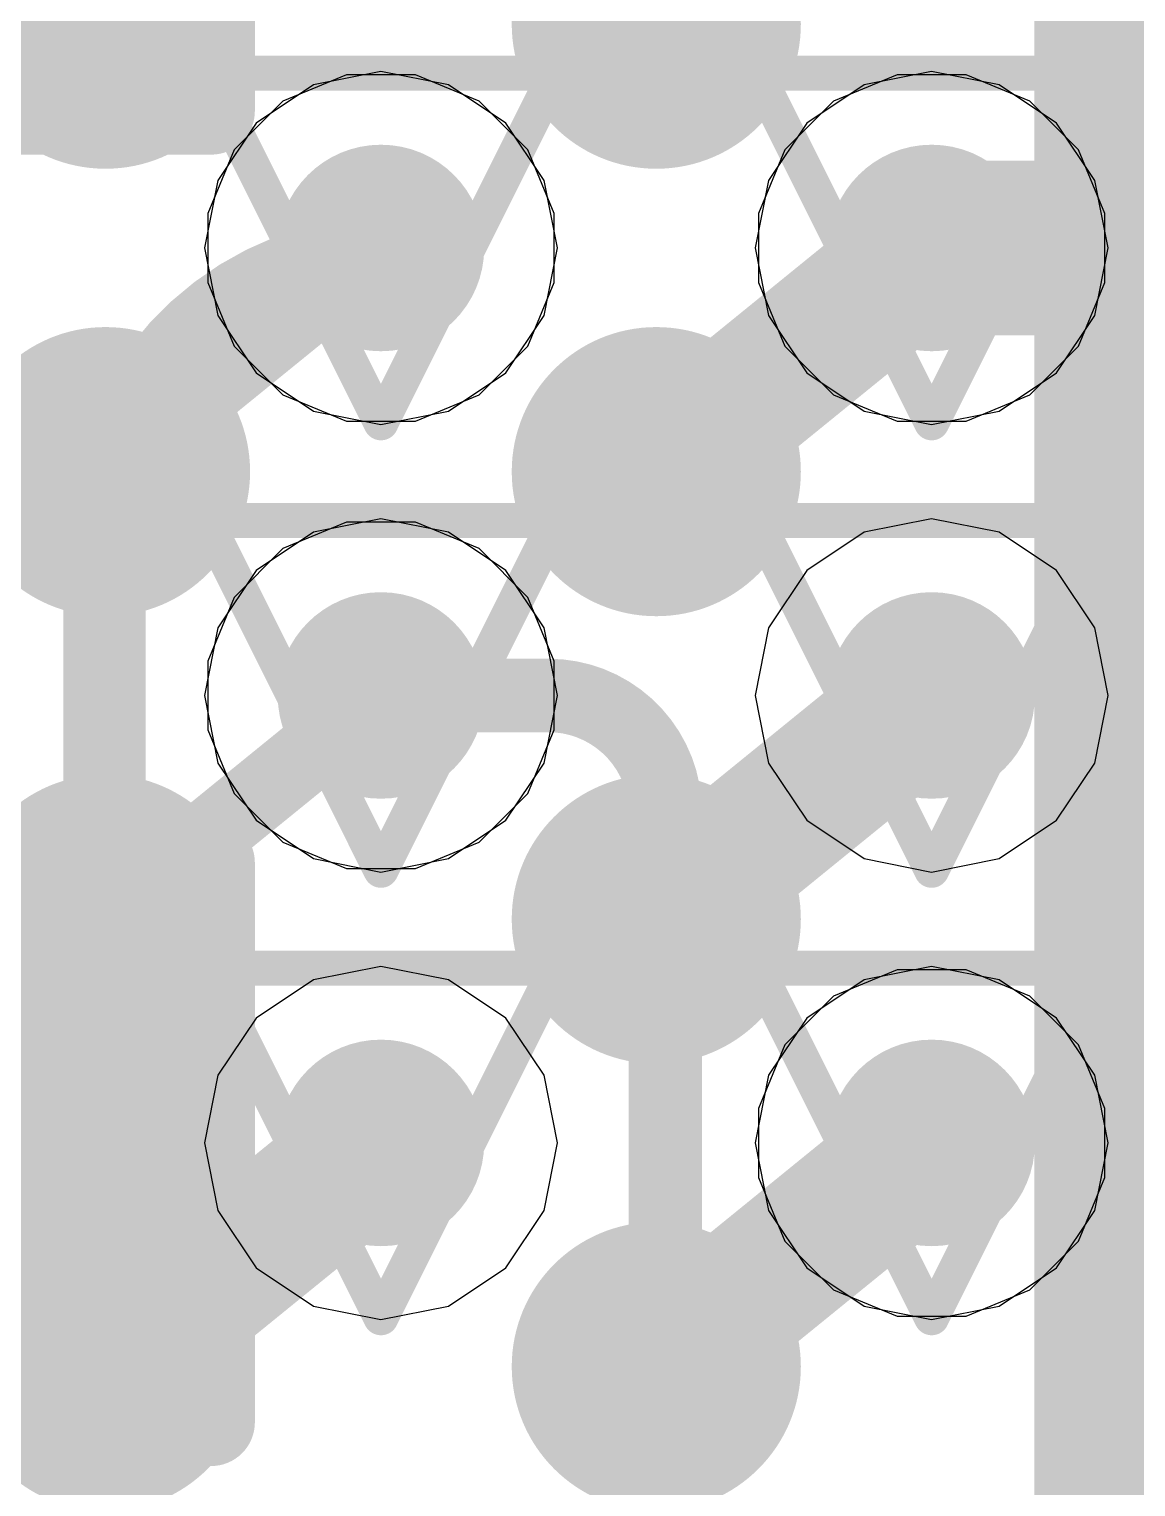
# Model space of a CAD drawing. Header units: inches. Extents: x -6 to 283, y -12 to 154.
# Drawn here: x 77.291 to 78.898, y 9.534 to 11.651 of the extents above; entities that cross this region are included whole.
import ezdxf

# ---------------------------------------------------------------- set-up
doc = ezdxf.new("R2010")
doc.units = ezdxf.units.IN
for name, color, linetype in [('Bottom Layer', 5, 'Continuous'), ('Bottom Overlay', 54, 'Continuous'), ('Bottom Paste', 16, 'Continuous'), ('Bottom Solder', 6, 'Continuous'), ('Drill Drawing', 1, 'Continuous'), ('GND-1', 16, 'Continuous'), ('GND-2', 90, 'Continuous'), ('GND-3', 216, 'Continuous'), ('GND-4', 54, 'Continuous'), ('PWR-1', 156, 'Continuous'), ('PWR-2', 130, 'Continuous'), ('Signal L1', 76, 'Continuous'), ('Signal L2', 6, 'Continuous'), ('Top Layer', 1, 'Continuous'), ('Top Overlay', 2, 'Continuous'), ('Top Paste', 8, 'Continuous'), ('Top Solder', 216, 'Continuous'), ('Via Holes', 16, 'Continuous')]:
    doc.layers.add(name, color=color, linetype=linetype)

# ---------------------------------------------------------------- blocks, each defined once
blk = doc.blocks.new('200_WFBGA__10_15__51')
at = {"layer": 'Top Layer'}
h = blk.add_hatch(color=1, dxfattribs=at)
edge = h.paths.add_edge_path()
edge.add_arc((3.5999, 2.9251), 0.16, 0, 360)
h = blk.add_hatch(color=1, dxfattribs=at)
edge = h.paths.add_edge_path()
edge.add_arc((4.4, 2.9251), 0.16, 0, 360)
h = blk.add_hatch(color=1, dxfattribs=at)
edge = h.paths.add_edge_path()
edge.add_arc((3.5999, 2.2751), 0.16, 0, 360)
h = blk.add_hatch(color=1, dxfattribs=at)
edge = h.paths.add_edge_path()
edge.add_arc((4.4, 2.2751), 0.16, 0, 360)
h = blk.add_hatch(color=1, dxfattribs=at)
edge = h.paths.add_edge_path()
edge.add_arc((3.5999, 1.6251), 0.16, 0, 360)
h = blk.add_hatch(color=1, dxfattribs=at)
edge = h.paths.add_edge_path()
edge.add_arc((4.4, 1.6251), 0.16, 0, 360)
h = blk.add_hatch(color=1, dxfattribs=at)
edge = h.paths.add_edge_path()
edge.add_arc((3.5999, 0.9751), 0.16, 0, 360)
h = blk.add_hatch(color=1, dxfattribs=at)
edge = h.paths.add_edge_path()
edge.add_arc((4.4, 0.9751), 0.16, 0, 360)
at = {"layer": 'Top Paste'}
h = blk.add_hatch(color=8, dxfattribs=at)
edge = h.paths.add_edge_path()
edge.add_arc((3.5999, 2.9251), 0.16, 0, 360)
h = blk.add_hatch(color=8, dxfattribs=at)
edge = h.paths.add_edge_path()
edge.add_arc((4.4, 2.9251), 0.16, 0, 360)
h = blk.add_hatch(color=8, dxfattribs=at)
edge = h.paths.add_edge_path()
edge.add_arc((3.5999, 2.2751), 0.16, 0, 360)
h = blk.add_hatch(color=8, dxfattribs=at)
edge = h.paths.add_edge_path()
edge.add_arc((4.4, 2.2751), 0.16, 0, 360)
h = blk.add_hatch(color=8, dxfattribs=at)
edge = h.paths.add_edge_path()
edge.add_arc((3.5999, 1.6251), 0.16, 0, 360)
h = blk.add_hatch(color=8, dxfattribs=at)
edge = h.paths.add_edge_path()
edge.add_arc((4.4, 1.6251), 0.16, 0, 360)
h = blk.add_hatch(color=8, dxfattribs=at)
edge = h.paths.add_edge_path()
edge.add_arc((3.5999, 0.9751), 0.16, 0, 360)
h = blk.add_hatch(color=8, dxfattribs=at)
edge = h.paths.add_edge_path()
edge.add_arc((4.4, 0.9751), 0.16, 0, 360)
at = {"layer": 'Top Solder'}
h = blk.add_hatch(color=216, dxfattribs=at)
edge = h.paths.add_edge_path()
edge.add_arc((3.5999, 2.9251), 0.21, 0, 360)
h = blk.add_hatch(color=216, dxfattribs=at)
edge = h.paths.add_edge_path()
edge.add_arc((4.4, 2.9251), 0.21, 0, 360)
h = blk.add_hatch(color=216, dxfattribs=at)
edge = h.paths.add_edge_path()
edge.add_arc((3.5999, 2.2751), 0.21, 0, 360)
h = blk.add_hatch(color=216, dxfattribs=at)
edge = h.paths.add_edge_path()
edge.add_arc((4.4, 2.2751), 0.21, 0, 360)
h = blk.add_hatch(color=216, dxfattribs=at)
edge = h.paths.add_edge_path()
edge.add_arc((3.5999, 1.6251), 0.21, 0, 360)
h = blk.add_hatch(color=216, dxfattribs=at)
edge = h.paths.add_edge_path()
edge.add_arc((4.4, 1.6251), 0.21, 0, 360)
h = blk.add_hatch(color=216, dxfattribs=at)
edge = h.paths.add_edge_path()
edge.add_arc((3.5999, 0.9751), 0.21, 0, 360)
h = blk.add_hatch(color=216, dxfattribs=at)
edge = h.paths.add_edge_path()
edge.add_arc((4.4, 0.9751), 0.21, 0, 360)
at = {"layer": 'Top Overlay'}
blk.add_lwpolyline([(5.0762, -7.5762, 0.254, 0.254, 0), (5.0762, 7.5762, 0.254, 0.254, 0)], format="xyseb", dxfattribs=at)
blk = doc.blocks.new('C___0402_B_260')
at = {"layer": 'Bottom Layer'}
for points in [[(-0.2413, 0.3175), (-0.2413, -0.3175), (-0.6985, -0.3175), (-0.6985, 0.3175)], [(0.6985, 0.3175), (0.6985, -0.3175), (0.2413, -0.3175), (0.2413, 0.3175)]]:
    blk.add_hatch(color=5, dxfattribs=at).paths.add_polyline_path(points)
at = {"layer": 'Bottom Paste'}
for points in [[(-0.2413, 0.3175), (-0.2413, -0.3175), (-0.6985, -0.3175), (-0.6985, 0.3175)], [(0.6985, 0.3175), (0.6985, -0.3175), (0.2413, -0.3175), (0.2413, 0.3175)]]:
    blk.add_hatch(color=16, dxfattribs=at).paths.add_polyline_path(points)
at = {"layer": 'Bottom Solder'}
for points in [[(-0.1813, 0.3775), (-0.1813, -0.3775), (-0.7585, -0.3775), (-0.7585, 0.3775)], [(0.7585, 0.3775), (0.7585, -0.3775), (0.1813, -0.3775), (0.1813, 0.3775)]]:
    blk.add_hatch(color=6, dxfattribs=at).paths.add_polyline_path(points)
at = {"layer": 'Bottom Overlay'}
for points in [[(-0.7874, -0.4064, 0.127, 0.127, 0), (-0.7874, 0.4064, 0.127, 0.127, 0)], [(-0.7874, 0.4064, 0.127, 0.127, 0), (-0.2794, 0.4064, 0.127, 0.127, 0)], [(0.2794, 0.4064, 0.127, 0.127, 0), (0.7874, 0.4064, 0.127, 0.127, 0)], [(0.7874, -0.4064, 0.127, 0.127, 0), (0.7874, 0.4064, 0.127, 0.127, 0)], [(-0.7874, -0.4064, 0.127, 0.127, 0), (-0.2794, -0.4064, 0.127, 0.127, 0)], [(0.2794, -0.4064, 0.127, 0.127, 0), (0.7874, -0.4064, 0.127, 0.127, 0)]]:
    blk.add_lwpolyline(points, format="xyseb", dxfattribs=at)
for points in [[(-0.8191, 0.4064, 0.0635, 0.0635, 1), (-0.7556, 0.4064, 0.0635, 0.0635, 1)], [(-0.8191, 0.4064, 0.0635, 0.0635, 1), (-0.7556, 0.4064, 0.0635, 0.0635, 1)], [(-0.3111, 0.4064, 0.0635, 0.0635, 1), (-0.2477, 0.4064, 0.0635, 0.0635, 1)], [(0.2477, 0.4064, 0.0635, 0.0635, 1), (0.3111, 0.4064, 0.0635, 0.0635, 1)], [(0.7556, 0.4064, 0.0635, 0.0635, 1), (0.8191, 0.4064, 0.0635, 0.0635, 1)], [(0.7556, 0.4064, 0.0635, 0.0635, 1), (0.8191, 0.4064, 0.0635, 0.0635, 1)], [(-0.8191, -0.4064, 0.0635, 0.0635, 1), (-0.7556, -0.4064, 0.0635, 0.0635, 1)], [(-0.8191, -0.4064, 0.0635, 0.0635, 1), (-0.7556, -0.4064, 0.0635, 0.0635, 1)], [(-0.3111, -0.4064, 0.0635, 0.0635, 1), (-0.2477, -0.4064, 0.0635, 0.0635, 1)], [(0.2477, -0.4064, 0.0635, 0.0635, 1), (0.3111, -0.4064, 0.0635, 0.0635, 1)], [(0.7556, -0.4064, 0.0635, 0.0635, 1), (0.8191, -0.4064, 0.0635, 0.0635, 1)], [(0.7556, -0.4064, 0.0635, 0.0635, 1), (0.8191, -0.4064, 0.0635, 0.0635, 1)]]:
    blk.add_lwpolyline(points, format="xyseb", close=True, dxfattribs=at)
blk = doc.blocks.new('C___0402_B_267')
at = {"layer": 'Bottom Layer'}
for points in [[(-0.2413, 0.3175), (-0.2413, -0.3175), (-0.6985, -0.3175), (-0.6985, 0.3175)], [(0.6985, 0.3175), (0.6985, -0.3175), (0.2413, -0.3175), (0.2413, 0.3175)]]:
    blk.add_hatch(color=5, dxfattribs=at).paths.add_polyline_path(points)
at = {"layer": 'Bottom Paste'}
for points in [[(-0.2413, 0.3175), (-0.2413, -0.3175), (-0.6985, -0.3175), (-0.6985, 0.3175)], [(0.6985, 0.3175), (0.6985, -0.3175), (0.2413, -0.3175), (0.2413, 0.3175)]]:
    blk.add_hatch(color=16, dxfattribs=at).paths.add_polyline_path(points)
at = {"layer": 'Bottom Solder'}
for points in [[(-0.1813, 0.3775), (-0.1813, -0.3775), (-0.7585, -0.3775), (-0.7585, 0.3775)], [(0.7585, 0.3775), (0.7585, -0.3775), (0.1813, -0.3775), (0.1813, 0.3775)]]:
    blk.add_hatch(color=6, dxfattribs=at).paths.add_polyline_path(points)
at = {"layer": 'Bottom Overlay'}
for points in [[(-0.7874, 0.4064, 0.127, 0.127, 0), (-0.7874, -0.4064, 0.127, 0.127, 0)], [(-0.2794, 0.4064, 0.127, 0.127, 0), (-0.7874, 0.4064, 0.127, 0.127, 0)], [(0.7874, 0.4064, 0.127, 0.127, 0), (0.2794, 0.4064, 0.127, 0.127, 0)], [(0.7874, 0.4064, 0.127, 0.127, 0), (0.7874, -0.4064, 0.127, 0.127, 0)], [(-0.2794, -0.4064, 0.127, 0.127, 0), (-0.7874, -0.4064, 0.127, 0.127, 0)], [(0.7874, -0.4064, 0.127, 0.127, 0), (0.2794, -0.4064, 0.127, 0.127, 0)]]:
    blk.add_lwpolyline(points, format="xyseb", dxfattribs=at)
for points in [[(-0.8191, 0.4064, 0.0635, 0.0635, 1), (-0.7556, 0.4064, 0.0635, 0.0635, 1)], [(-0.8191, 0.4064, 0.0635, 0.0635, 1), (-0.7556, 0.4064, 0.0635, 0.0635, 1)], [(-0.3112, 0.4064, 0.0635, 0.0635, 1), (-0.2477, 0.4064, 0.0635, 0.0635, 1)], [(0.2477, 0.4064, 0.0635, 0.0635, 1), (0.3111, 0.4064, 0.0635, 0.0635, 1)], [(0.7557, 0.4064, 0.0635, 0.0635, 1), (0.8192, 0.4064, 0.0635, 0.0635, 1)], [(0.7557, 0.4064, 0.0635, 0.0635, 1), (0.8192, 0.4064, 0.0635, 0.0635, 1)], [(-0.8191, -0.4064, 0.0635, 0.0635, 1), (-0.7556, -0.4064, 0.0635, 0.0635, 1)], [(-0.8191, -0.4064, 0.0635, 0.0635, 1), (-0.7556, -0.4064, 0.0635, 0.0635, 1)], [(-0.3112, -0.4064, 0.0635, 0.0635, 1), (-0.2477, -0.4064, 0.0635, 0.0635, 1)], [(0.2477, -0.4064, 0.0635, 0.0635, 1), (0.3111, -0.4064, 0.0635, 0.0635, 1)], [(0.7556, -0.4064, 0.0635, 0.0635, 1), (0.8191, -0.4064, 0.0635, 0.0635, 1)], [(0.7556, -0.4064, 0.0635, 0.0635, 1), (0.8191, -0.4064, 0.0635, 0.0635, 1)]]:
    blk.add_lwpolyline(points, format="xyseb", close=True, dxfattribs=at)

msp = doc.modelspace()

# ---------------------------------------------------------------- hatches: boundary and pattern name
at = {"layer": 'Bottom Layer'}
h = msp.add_hatch(color=5, dxfattribs=at)
edge = h.paths.add_edge_path()
edge.add_arc((77.8018, 11.3332), 0.15, 0, 360)
h = msp.add_hatch(color=5, dxfattribs=at)
edge = h.paths.add_edge_path()
edge.add_arc((78.6018, 11.3332), 0.15, 0, 360)
h = msp.add_hatch(color=5, dxfattribs=at)
edge = h.paths.add_edge_path()
edge.add_arc((77.8018, 10.6832), 0.15, 0, 360)
h = msp.add_hatch(color=5, dxfattribs=at)
edge = h.paths.add_edge_path()
edge.add_arc((78.6018, 10.6832), 0.15, 0, 360)
h = msp.add_hatch(color=5, dxfattribs=at)
edge = h.paths.add_edge_path()
edge.add_arc((77.8018, 10.0332), 0.15, 0, 360)
h = msp.add_hatch(color=5, dxfattribs=at)
edge = h.paths.add_edge_path()
edge.add_arc((78.6018, 10.0332), 0.15, 0, 360)
at = {"layer": 'GND-1'}
h = msp.add_hatch(color=16, dxfattribs=at)
edge = h.paths.add_edge_path()
edge.add_arc((77.8018, 11.3332), 0.15, 0, 360)
h = msp.add_hatch(color=16, dxfattribs=at)
edge = h.paths.add_edge_path()
edge.add_arc((78.6018, 11.3332), 0.15, 0, 360)
h = msp.add_hatch(color=16, dxfattribs=at)
edge = h.paths.add_edge_path()
edge.add_arc((77.8018, 10.6832), 0.15, 0, 360)
h = msp.add_hatch(color=16, dxfattribs=at)
edge = h.paths.add_edge_path()
edge.add_arc((78.6018, 10.6832), 0.15, 0, 360)
h = msp.add_hatch(color=16, dxfattribs=at)
edge = h.paths.add_edge_path()
edge.add_arc((77.8018, 10.0332), 0.15, 0, 360)
h = msp.add_hatch(color=16, dxfattribs=at)
edge = h.paths.add_edge_path()
edge.add_arc((78.6018, 10.0332), 0.15, 0, 360)
at = {"layer": 'GND-2'}
h = msp.add_hatch(color=90, dxfattribs=at)
edge = h.paths.add_edge_path()
edge.add_arc((77.8018, 11.3332), 0.15, 0, 360)
h = msp.add_hatch(color=90, dxfattribs=at)
edge = h.paths.add_edge_path()
edge.add_arc((78.6018, 11.3332), 0.15, 0, 360)
h = msp.add_hatch(color=90, dxfattribs=at)
edge = h.paths.add_edge_path()
edge.add_arc((77.8018, 10.6832), 0.15, 0, 360)
h = msp.add_hatch(color=90, dxfattribs=at)
edge = h.paths.add_edge_path()
edge.add_arc((78.6018, 10.6832), 0.15, 0, 360)
h = msp.add_hatch(color=90, dxfattribs=at)
edge = h.paths.add_edge_path()
edge.add_arc((77.8018, 10.0332), 0.15, 0, 360)
h = msp.add_hatch(color=90, dxfattribs=at)
edge = h.paths.add_edge_path()
edge.add_arc((78.6018, 10.0332), 0.15, 0, 360)
at = {"layer": 'GND-3'}
h = msp.add_hatch(color=216, dxfattribs=at)
edge = h.paths.add_edge_path()
edge.add_arc((77.8018, 11.3332), 0.15, 0, 360)
h = msp.add_hatch(color=216, dxfattribs=at)
edge = h.paths.add_edge_path()
edge.add_arc((78.6018, 11.3332), 0.15, 0, 360)
h = msp.add_hatch(color=216, dxfattribs=at)
edge = h.paths.add_edge_path()
edge.add_arc((77.8018, 10.6832), 0.15, 0, 360)
h = msp.add_hatch(color=216, dxfattribs=at)
edge = h.paths.add_edge_path()
edge.add_arc((78.6018, 10.6832), 0.15, 0, 360)
h = msp.add_hatch(color=216, dxfattribs=at)
edge = h.paths.add_edge_path()
edge.add_arc((77.8018, 10.0332), 0.15, 0, 360)
h = msp.add_hatch(color=216, dxfattribs=at)
edge = h.paths.add_edge_path()
edge.add_arc((78.6018, 10.0332), 0.15, 0, 360)
at = {"layer": 'GND-4'}
h = msp.add_hatch(color=54, dxfattribs=at)
edge = h.paths.add_edge_path()
edge.add_arc((77.8018, 11.3332), 0.15, 0, 360)
h = msp.add_hatch(color=54, dxfattribs=at)
edge = h.paths.add_edge_path()
edge.add_arc((78.6018, 11.3332), 0.15, 0, 360)
h = msp.add_hatch(color=54, dxfattribs=at)
edge = h.paths.add_edge_path()
edge.add_arc((77.8018, 10.6832), 0.15, 0, 360)
h = msp.add_hatch(color=54, dxfattribs=at)
edge = h.paths.add_edge_path()
edge.add_arc((78.6018, 10.6832), 0.15, 0, 360)
h = msp.add_hatch(color=54, dxfattribs=at)
edge = h.paths.add_edge_path()
edge.add_arc((77.8018, 10.0332), 0.15, 0, 360)
h = msp.add_hatch(color=54, dxfattribs=at)
edge = h.paths.add_edge_path()
edge.add_arc((78.6018, 10.0332), 0.15, 0, 360)
at = {"layer": 'PWR-1'}
h = msp.add_hatch(color=156, dxfattribs=at)
edge = h.paths.add_edge_path()
edge.add_arc((77.8018, 11.3332), 0.15, 0, 360)
h = msp.add_hatch(color=156, dxfattribs=at)
edge = h.paths.add_edge_path()
edge.add_arc((78.6018, 11.3332), 0.15, 0, 360)
h = msp.add_hatch(color=156, dxfattribs=at)
edge = h.paths.add_edge_path()
edge.add_arc((77.8018, 10.6832), 0.15, 0, 360)
h = msp.add_hatch(color=156, dxfattribs=at)
edge = h.paths.add_edge_path()
edge.add_arc((78.6018, 10.6832), 0.15, 0, 360)
h = msp.add_hatch(color=156, dxfattribs=at)
edge = h.paths.add_edge_path()
edge.add_arc((77.8018, 10.0332), 0.15, 0, 360)
h = msp.add_hatch(color=156, dxfattribs=at)
edge = h.paths.add_edge_path()
edge.add_arc((78.6018, 10.0332), 0.15, 0, 360)
at = {"layer": 'PWR-2'}
h = msp.add_hatch(color=130, dxfattribs=at)
edge = h.paths.add_edge_path()
edge.add_arc((77.8018, 11.3332), 0.15, 0, 360)
h = msp.add_hatch(color=130, dxfattribs=at)
edge = h.paths.add_edge_path()
edge.add_arc((78.6018, 11.3332), 0.15, 0, 360)
h = msp.add_hatch(color=130, dxfattribs=at)
edge = h.paths.add_edge_path()
edge.add_arc((77.8018, 10.6832), 0.15, 0, 360)
h = msp.add_hatch(color=130, dxfattribs=at)
edge = h.paths.add_edge_path()
edge.add_arc((78.6018, 10.6832), 0.15, 0, 360)
h = msp.add_hatch(color=130, dxfattribs=at)
edge = h.paths.add_edge_path()
edge.add_arc((77.8018, 10.0332), 0.15, 0, 360)
h = msp.add_hatch(color=130, dxfattribs=at)
edge = h.paths.add_edge_path()
edge.add_arc((78.6018, 10.0332), 0.15, 0, 360)
at = {"layer": 'Signal L1'}
h = msp.add_hatch(color=76, dxfattribs=at)
edge = h.paths.add_edge_path()
edge.add_arc((77.8018, 11.3332), 0.15, 0, 360)
h = msp.add_hatch(color=76, dxfattribs=at)
edge = h.paths.add_edge_path()
edge.add_arc((78.6018, 11.3332), 0.15, 0, 360)
h = msp.add_hatch(color=76, dxfattribs=at)
edge = h.paths.add_edge_path()
edge.add_arc((77.8018, 10.6832), 0.15, 0, 360)
h = msp.add_hatch(color=76, dxfattribs=at)
edge = h.paths.add_edge_path()
edge.add_arc((78.6018, 10.6832), 0.15, 0, 360)
h = msp.add_hatch(color=76, dxfattribs=at)
edge = h.paths.add_edge_path()
edge.add_arc((77.8018, 10.0332), 0.15, 0, 360)
h = msp.add_hatch(color=76, dxfattribs=at)
edge = h.paths.add_edge_path()
edge.add_arc((78.6018, 10.0332), 0.15, 0, 360)
at = {"layer": 'Signal L2'}
h = msp.add_hatch(color=6, dxfattribs=at)
edge = h.paths.add_edge_path()
edge.add_arc((77.8018, 11.3332), 0.15, 0, 360)
h = msp.add_hatch(color=6, dxfattribs=at)
edge = h.paths.add_edge_path()
edge.add_arc((78.6018, 11.3332), 0.15, 0, 360)
h = msp.add_hatch(color=6, dxfattribs=at)
edge = h.paths.add_edge_path()
edge.add_arc((77.8018, 10.6832), 0.15, 0, 360)
h = msp.add_hatch(color=6, dxfattribs=at)
edge = h.paths.add_edge_path()
edge.add_arc((78.6018, 10.6832), 0.15, 0, 360)
h = msp.add_hatch(color=6, dxfattribs=at)
edge = h.paths.add_edge_path()
edge.add_arc((77.8018, 10.0332), 0.15, 0, 360)
h = msp.add_hatch(color=6, dxfattribs=at)
edge = h.paths.add_edge_path()
edge.add_arc((78.6018, 10.0332), 0.15, 0, 360)
at = {"layer": 'Top Layer'}
h = msp.add_hatch(color=1, dxfattribs=at)
edge = h.paths.add_edge_path()
edge.add_arc((77.8018, 11.3332), 0.15, 0, 360)
h = msp.add_hatch(color=1, dxfattribs=at)
edge = h.paths.add_edge_path()
edge.add_arc((78.6018, 11.3332), 0.15, 0, 360)
h = msp.add_hatch(color=1, dxfattribs=at)
edge = h.paths.add_edge_path()
edge.add_arc((77.8018, 10.6832), 0.15, 0, 360)
h = msp.add_hatch(color=1, dxfattribs=at)
edge = h.paths.add_edge_path()
edge.add_arc((78.6018, 10.6832), 0.15, 0, 360)
h = msp.add_hatch(color=1, dxfattribs=at)
edge = h.paths.add_edge_path()
edge.add_arc((77.8018, 10.0332), 0.15, 0, 360)
h = msp.add_hatch(color=1, dxfattribs=at)
edge = h.paths.add_edge_path()
edge.add_arc((78.6018, 10.0332), 0.15, 0, 360)
at = {"layer": 'Via Holes'}
h = msp.add_hatch(color=7, dxfattribs=at)
edge = h.paths.add_edge_path()
edge.add_arc((77.8018, 11.3332), 0.075, 0, 360)
h = msp.add_hatch(color=7, dxfattribs=at)
edge = h.paths.add_edge_path()
edge.add_arc((78.6018, 11.3332), 0.075, 0, 360)
h = msp.add_hatch(color=7, dxfattribs=at)
edge = h.paths.add_edge_path()
edge.add_arc((77.8018, 10.6832), 0.075, 0, 360)
h = msp.add_hatch(color=7, dxfattribs=at)
edge = h.paths.add_edge_path()
edge.add_arc((78.6018, 10.6832), 0.075, 0, 360)
h = msp.add_hatch(color=7, dxfattribs=at)
edge = h.paths.add_edge_path()
edge.add_arc((77.8018, 10.0332), 0.075, 0, 360)
h = msp.add_hatch(color=7, dxfattribs=at)
edge = h.paths.add_edge_path()
edge.add_arc((78.6018, 10.0332), 0.075, 0, 360)

# ---------------------------------------------------------------- linework, layer by layer
at = {"layer": 'Bottom Layer'}
for points in [[(78.6018, 11.3332, 0.254, 0.254, 0), (79.5733, 11.3332, 0.254, 0.254, 0)], [(77.8018, 10.6832, 0.1067, 0.1067, 0), (78.0452, 10.6832, 0.1067, 0.1067, 0)], [(78.0452, 10.6832, 0.1067, 0.1067, -0.414214), (78.215, 10.5133, 0.1067, 0.1067, 0)], [(78.215, 9.2472, 0.1067, 0.1067, 0), (78.215, 10.5133, 0.1067, 0.1067, 0)]]:
    msp.add_lwpolyline(points, format="xyseb", dxfattribs=at)
for points in [[(78.5383, 11.3332, 0.127, 0.127, 1), (78.6653, 11.3332, 0.127, 0.127, 1)], [(77.7752, 10.6832, 0.0533, 0.0533, 1), (77.8285, 10.6832, 0.0533, 0.0533, 1)], [(78.0185, 10.6832, 0.0533, 0.0533, 1), (78.0718, 10.6832, 0.0533, 0.0533, 1)], [(78.0185, 10.6832, 0.0533, 0.0533, 1), (78.0718, 10.6832, 0.0533, 0.0533, 1)], [(78.1883, 10.5133, 0.0533, 0.0533, 1), (78.2417, 10.5133, 0.0533, 0.0533, 1)], [(78.1883, 10.5133, 0.0533, 0.0533, 1), (78.2417, 10.5133, 0.0533, 0.0533, 1)]]:
    msp.add_lwpolyline(points, format="xyseb", close=True, dxfattribs=at)
at = {"layer": 'Drill Drawing'}
for points in [[(77.5478, 11.5872, 0.0508, 0.0508, 0), (78.0558, 11.5872, 0.0508, 0.0508, 0)], [(77.5478, 11.5872, 0.0508, 0.0508, 0), (77.8018, 11.0792, 0.0508, 0.0508, 0)], [(77.8018, 11.0792, 0.0508, 0.0508, 0), (78.0558, 11.5872, 0.0508, 0.0508, 0)], [(78.3478, 11.5872, 0.0508, 0.0508, 0), (78.8558, 11.5872, 0.0508, 0.0508, 0)], [(78.3478, 11.5872, 0.0508, 0.0508, 0), (78.6018, 11.0792, 0.0508, 0.0508, 0)], [(78.6018, 11.0792, 0.0508, 0.0508, 0), (78.8558, 11.5872, 0.0508, 0.0508, 0)], [(77.5478, 10.9372, 0.0508, 0.0508, 0), (78.0558, 10.9372, 0.0508, 0.0508, 0)], [(77.5478, 10.9372, 0.0508, 0.0508, 0), (77.8018, 10.4292, 0.0508, 0.0508, 0)], [(77.8018, 10.4292, 0.0508, 0.0508, 0), (78.0558, 10.9372, 0.0508, 0.0508, 0)], [(78.3478, 10.9372, 0.0508, 0.0508, 0), (78.8558, 10.9372, 0.0508, 0.0508, 0)], [(78.3478, 10.9372, 0.0508, 0.0508, 0), (78.6018, 10.4292, 0.0508, 0.0508, 0)], [(78.6018, 10.4292, 0.0508, 0.0508, 0), (78.8558, 10.9372, 0.0508, 0.0508, 0)], [(77.5478, 10.2872, 0.0508, 0.0508, 0), (78.0558, 10.2872, 0.0508, 0.0508, 0)], [(77.5478, 10.2872, 0.0508, 0.0508, 0), (77.8018, 9.7792, 0.0508, 0.0508, 0)], [(77.8018, 9.7792, 0.0508, 0.0508, 0), (78.0558, 10.2872, 0.0508, 0.0508, 0)], [(78.3478, 10.2872, 0.0508, 0.0508, 0), (78.8558, 10.2872, 0.0508, 0.0508, 0)], [(78.3478, 10.2872, 0.0508, 0.0508, 0), (78.6018, 9.7792, 0.0508, 0.0508, 0)], [(78.6018, 9.7792, 0.0508, 0.0508, 0), (78.8558, 10.2872, 0.0508, 0.0508, 0)]]:
    msp.add_lwpolyline(points, format="xyseb", dxfattribs=at)
for points in [[(77.5351, 11.5872, 0.0254, 0.0254, 1), (77.5605, 11.5872, 0.0254, 0.0254, 1)], [(77.5351, 11.5872, 0.0254, 0.0254, 1), (77.5605, 11.5872, 0.0254, 0.0254, 1)], [(78.0431, 11.5872, 0.0254, 0.0254, 1), (78.0685, 11.5872, 0.0254, 0.0254, 1)], [(78.0431, 11.5872, 0.0254, 0.0254, 1), (78.0685, 11.5872, 0.0254, 0.0254, 1)], [(78.3351, 11.5872, 0.0254, 0.0254, 1), (78.3605, 11.5872, 0.0254, 0.0254, 1)], [(78.3351, 11.5872, 0.0254, 0.0254, 1), (78.3605, 11.5872, 0.0254, 0.0254, 1)], [(78.8431, 11.5872, 0.0254, 0.0254, 1), (78.8685, 11.5872, 0.0254, 0.0254, 1)], [(78.8431, 11.5872, 0.0254, 0.0254, 1), (78.8685, 11.5872, 0.0254, 0.0254, 1)], [(77.7891, 11.0792, 0.0254, 0.0254, 1), (77.8145, 11.0792, 0.0254, 0.0254, 1)], [(77.7891, 11.0792, 0.0254, 0.0254, 1), (77.8145, 11.0792, 0.0254, 0.0254, 1)], [(78.5891, 11.0792, 0.0254, 0.0254, 1), (78.6145, 11.0792, 0.0254, 0.0254, 1)], [(78.5891, 11.0792, 0.0254, 0.0254, 1), (78.6145, 11.0792, 0.0254, 0.0254, 1)], [(77.5351, 10.9372, 0.0254, 0.0254, 1), (77.5605, 10.9372, 0.0254, 0.0254, 1)], [(77.5351, 10.9372, 0.0254, 0.0254, 1), (77.5605, 10.9372, 0.0254, 0.0254, 1)], [(78.0431, 10.9372, 0.0254, 0.0254, 1), (78.0685, 10.9372, 0.0254, 0.0254, 1)], [(78.0431, 10.9372, 0.0254, 0.0254, 1), (78.0685, 10.9372, 0.0254, 0.0254, 1)], [(78.3351, 10.9372, 0.0254, 0.0254, 1), (78.3605, 10.9372, 0.0254, 0.0254, 1)], [(78.3351, 10.9372, 0.0254, 0.0254, 1), (78.3605, 10.9372, 0.0254, 0.0254, 1)], [(78.8431, 10.9372, 0.0254, 0.0254, 1), (78.8685, 10.9372, 0.0254, 0.0254, 1)], [(78.8431, 10.9372, 0.0254, 0.0254, 1), (78.8685, 10.9372, 0.0254, 0.0254, 1)], [(77.7891, 10.4292, 0.0254, 0.0254, 1), (77.8145, 10.4292, 0.0254, 0.0254, 1)], [(77.7891, 10.4292, 0.0254, 0.0254, 1), (77.8145, 10.4292, 0.0254, 0.0254, 1)], [(78.5891, 10.4292, 0.0254, 0.0254, 1), (78.6145, 10.4292, 0.0254, 0.0254, 1)], [(78.5891, 10.4292, 0.0254, 0.0254, 1), (78.6145, 10.4292, 0.0254, 0.0254, 1)], [(77.5351, 10.2872, 0.0254, 0.0254, 1), (77.5605, 10.2872, 0.0254, 0.0254, 1)], [(77.5351, 10.2872, 0.0254, 0.0254, 1), (77.5605, 10.2872, 0.0254, 0.0254, 1)], [(78.0431, 10.2872, 0.0254, 0.0254, 1), (78.0685, 10.2872, 0.0254, 0.0254, 1)], [(78.0431, 10.2872, 0.0254, 0.0254, 1), (78.0685, 10.2872, 0.0254, 0.0254, 1)], [(78.3351, 10.2872, 0.0254, 0.0254, 1), (78.3605, 10.2872, 0.0254, 0.0254, 1)], [(78.3351, 10.2872, 0.0254, 0.0254, 1), (78.3605, 10.2872, 0.0254, 0.0254, 1)], [(78.8431, 10.2872, 0.0254, 0.0254, 1), (78.8685, 10.2872, 0.0254, 0.0254, 1)], [(78.8431, 10.2872, 0.0254, 0.0254, 1), (78.8685, 10.2872, 0.0254, 0.0254, 1)], [(77.7891, 9.7792, 0.0254, 0.0254, 1), (77.8145, 9.7792, 0.0254, 0.0254, 1)], [(77.7891, 9.7792, 0.0254, 0.0254, 1), (77.8145, 9.7792, 0.0254, 0.0254, 1)], [(78.5891, 9.7792, 0.0254, 0.0254, 1), (78.6145, 9.7792, 0.0254, 0.0254, 1)], [(78.5891, 9.7792, 0.0254, 0.0254, 1), (78.6145, 9.7792, 0.0254, 0.0254, 1)]]:
    msp.add_lwpolyline(points, format="xyseb", close=True, dxfattribs=at)
at = {"layer": 'GND-1'}
for p, q in [((77.7518, 11.5848), (77.6593, 11.5465)), ((77.8519, 11.5848), (77.7518, 11.5848)), ((77.9444, 11.5465), (77.8519, 11.5848)), ((78.5518, 11.5848), (78.4593, 11.5465)), ((78.6519, 11.5848), (78.5518, 11.5848)), ((78.7444, 11.5465), (78.6519, 11.5848)), ((77.6593, 11.5465), (77.5885, 11.4757)), ((78.0151, 11.4757), (77.9444, 11.5465)), ((78.4593, 11.5465), (78.3885, 11.4757)), ((78.8151, 11.4757), (78.7444, 11.5465)), ((77.5885, 11.4757), (77.5502, 11.3832)), ((78.0534, 11.3832), (78.0151, 11.4757)), ((78.3885, 11.4757), (78.3502, 11.3832)), ((78.8534, 11.3832), (78.8151, 11.4757)), ((77.5502, 11.3832), (77.5502, 11.2831)), ((78.0534, 11.2831), (78.0534, 11.3832)), ((78.3502, 11.3832), (78.3502, 11.2831)), ((78.8534, 11.2831), (78.8534, 11.3832)), ((77.5502, 11.2831), (77.5885, 11.1907)), ((78.0151, 11.1907), (78.0534, 11.2831)), ((78.3502, 11.2831), (78.3885, 11.1907)), ((78.8151, 11.1907), (78.8534, 11.2831)), ((77.5885, 11.1907), (77.6593, 11.1199)), ((77.9444, 11.1199), (78.0151, 11.1907)), ((78.3885, 11.1907), (78.4593, 11.1199)), ((78.7444, 11.1199), (78.8151, 11.1907)), ((77.6593, 11.1199), (77.7518, 11.0816)), ((77.8519, 11.0816), (77.9444, 11.1199)), ((78.4593, 11.1199), (78.5518, 11.0816)), ((78.6519, 11.0816), (78.7444, 11.1199)), ((77.7518, 11.0816), (77.8519, 11.0816)), ((78.5518, 11.0816), (78.6519, 11.0816)), ((77.7518, 10.9348), (77.6593, 10.8965)), ((77.8519, 10.9348), (77.7518, 10.9348)), ((77.9444, 10.8965), (77.8519, 10.9348)), ((77.6593, 10.8965), (77.5885, 10.8257)), ((78.0151, 10.8257), (77.9444, 10.8965)), ((77.5885, 10.8257), (77.5502, 10.7332)), ((78.0534, 10.7332), (78.0151, 10.8257)), ((77.5502, 10.7332), (77.5502, 10.6331)), ((78.0534, 10.6331), (78.0534, 10.7332)), ((77.5502, 10.6331), (77.5885, 10.5407)), ((78.0151, 10.5407), (78.0534, 10.6331)), ((77.5885, 10.5407), (77.6593, 10.4699)), ((77.9444, 10.4699), (78.0151, 10.5407)), ((77.6593, 10.4699), (77.7518, 10.4316)), ((77.8519, 10.4316), (77.9444, 10.4699)), ((77.7518, 10.4316), (77.8519, 10.4316)), ((78.5518, 10.2848), (78.4593, 10.2465)), ((78.6519, 10.2848), (78.5518, 10.2848)), ((78.7444, 10.2465), (78.6519, 10.2848)), ((78.4593, 10.2465), (78.3885, 10.1757)), ((78.8151, 10.1757), (78.7444, 10.2465)), ((78.3885, 10.1757), (78.3502, 10.0832)), ((78.8534, 10.0832), (78.8151, 10.1757)), ((78.3502, 10.0832), (78.3502, 9.9831)), ((78.8534, 9.9831), (78.8534, 10.0832)), ((78.3502, 9.9831), (78.3885, 9.8907)), ((78.8151, 9.8907), (78.8534, 9.9831)), ((78.3885, 9.8907), (78.4593, 9.8199)), ((78.7444, 9.8199), (78.8151, 9.8907)), ((78.4593, 9.8199), (78.5518, 9.7816)), ((78.6519, 9.7816), (78.7444, 9.8199)), ((78.5518, 9.7816), (78.6519, 9.7816))]:
    msp.add_line(p, q, dxfattribs=at)
at = {"layer": 'GND-2'}
for p, q in [((77.7518, 11.5848), (77.6593, 11.5465)), ((77.8519, 11.5848), (77.7518, 11.5848)), ((77.9444, 11.5465), (77.8519, 11.5848)), ((78.5518, 11.5848), (78.4593, 11.5465)), ((78.6519, 11.5848), (78.5518, 11.5848)), ((78.7444, 11.5465), (78.6519, 11.5848)), ((77.6593, 11.5465), (77.5885, 11.4757)), ((78.0151, 11.4757), (77.9444, 11.5465)), ((78.4593, 11.5465), (78.3885, 11.4757)), ((78.8151, 11.4757), (78.7444, 11.5465)), ((77.5885, 11.4757), (77.5502, 11.3832)), ((78.0534, 11.3832), (78.0151, 11.4757)), ((78.3885, 11.4757), (78.3502, 11.3832)), ((78.8534, 11.3832), (78.8151, 11.4757)), ((77.5502, 11.3832), (77.5502, 11.2831)), ((78.0534, 11.2831), (78.0534, 11.3832)), ((78.3502, 11.3832), (78.3502, 11.2831)), ((78.8534, 11.2831), (78.8534, 11.3832)), ((77.5502, 11.2831), (77.5885, 11.1907)), ((78.0151, 11.1907), (78.0534, 11.2831)), ((78.3502, 11.2831), (78.3885, 11.1907)), ((78.8151, 11.1907), (78.8534, 11.2831)), ((77.5885, 11.1907), (77.6593, 11.1199)), ((77.9444, 11.1199), (78.0151, 11.1907)), ((78.3885, 11.1907), (78.4593, 11.1199)), ((78.7444, 11.1199), (78.8151, 11.1907)), ((77.6593, 11.1199), (77.7518, 11.0816)), ((77.8519, 11.0816), (77.9444, 11.1199)), ((78.4593, 11.1199), (78.5518, 11.0816)), ((78.6519, 11.0816), (78.7444, 11.1199)), ((77.7518, 11.0816), (77.8519, 11.0816)), ((78.5518, 11.0816), (78.6519, 11.0816)), ((77.7518, 10.9348), (77.6593, 10.8965)), ((77.8519, 10.9348), (77.7518, 10.9348)), ((77.9444, 10.8965), (77.8519, 10.9348)), ((77.6593, 10.8965), (77.5885, 10.8257)), ((78.0151, 10.8257), (77.9444, 10.8965)), ((77.5885, 10.8257), (77.5502, 10.7332)), ((78.0534, 10.7332), (78.0151, 10.8257)), ((77.5502, 10.7332), (77.5502, 10.6331)), ((78.0534, 10.6331), (78.0534, 10.7332)), ((77.5502, 10.6331), (77.5885, 10.5407)), ((78.0151, 10.5407), (78.0534, 10.6331)), ((77.5885, 10.5407), (77.6593, 10.4699)), ((77.9444, 10.4699), (78.0151, 10.5407)), ((77.6593, 10.4699), (77.7518, 10.4316)), ((77.8519, 10.4316), (77.9444, 10.4699)), ((77.7518, 10.4316), (77.8519, 10.4316)), ((78.5518, 10.2848), (78.4593, 10.2465)), ((78.6519, 10.2848), (78.5518, 10.2848)), ((78.7444, 10.2465), (78.6519, 10.2848)), ((78.4593, 10.2465), (78.3885, 10.1757)), ((78.8151, 10.1757), (78.7444, 10.2465)), ((78.3885, 10.1757), (78.3502, 10.0832)), ((78.8534, 10.0832), (78.8151, 10.1757)), ((78.3502, 10.0832), (78.3502, 9.9831)), ((78.8534, 9.9831), (78.8534, 10.0832)), ((78.3502, 9.9831), (78.3885, 9.8907)), ((78.8151, 9.8907), (78.8534, 9.9831)), ((78.3885, 9.8907), (78.4593, 9.8199)), ((78.7444, 9.8199), (78.8151, 9.8907)), ((78.4593, 9.8199), (78.5518, 9.7816)), ((78.6519, 9.7816), (78.7444, 9.8199)), ((78.5518, 9.7816), (78.6519, 9.7816))]:
    msp.add_line(p, q, dxfattribs=at)
at = {"layer": 'GND-3'}
for p, q in [((77.7518, 11.5848), (77.6593, 11.5465)), ((77.8519, 11.5848), (77.7518, 11.5848)), ((77.9444, 11.5465), (77.8519, 11.5848)), ((78.5518, 11.5848), (78.4593, 11.5465)), ((78.6519, 11.5848), (78.5518, 11.5848)), ((78.7444, 11.5465), (78.6519, 11.5848)), ((77.6593, 11.5465), (77.5885, 11.4757)), ((78.0151, 11.4757), (77.9444, 11.5465)), ((78.4593, 11.5465), (78.3885, 11.4757)), ((78.8151, 11.4757), (78.7444, 11.5465)), ((77.5885, 11.4757), (77.5502, 11.3832)), ((78.0534, 11.3832), (78.0151, 11.4757)), ((78.3885, 11.4757), (78.3502, 11.3832)), ((78.8534, 11.3832), (78.8151, 11.4757)), ((77.5502, 11.3832), (77.5502, 11.2831)), ((78.0534, 11.2831), (78.0534, 11.3832)), ((78.3502, 11.3832), (78.3502, 11.2831)), ((78.8534, 11.2831), (78.8534, 11.3832)), ((77.5502, 11.2831), (77.5885, 11.1907)), ((78.0151, 11.1907), (78.0534, 11.2831)), ((78.3502, 11.2831), (78.3885, 11.1907)), ((78.8151, 11.1907), (78.8534, 11.2831)), ((77.5885, 11.1907), (77.6593, 11.1199)), ((77.9444, 11.1199), (78.0151, 11.1907)), ((78.3885, 11.1907), (78.4593, 11.1199)), ((78.7444, 11.1199), (78.8151, 11.1907)), ((77.6593, 11.1199), (77.7518, 11.0816)), ((77.8519, 11.0816), (77.9444, 11.1199)), ((78.4593, 11.1199), (78.5518, 11.0816)), ((78.6519, 11.0816), (78.7444, 11.1199)), ((77.7518, 11.0816), (77.8519, 11.0816)), ((78.5518, 11.0816), (78.6519, 11.0816)), ((77.7518, 10.9348), (77.6593, 10.8965)), ((77.8519, 10.9348), (77.7518, 10.9348)), ((77.9444, 10.8965), (77.8519, 10.9348)), ((77.6593, 10.8965), (77.5885, 10.8257)), ((78.0151, 10.8257), (77.9444, 10.8965)), ((77.5885, 10.8257), (77.5502, 10.7332)), ((78.0534, 10.7332), (78.0151, 10.8257)), ((77.5502, 10.7332), (77.5502, 10.6331)), ((78.0534, 10.6331), (78.0534, 10.7332)), ((77.5502, 10.6331), (77.5885, 10.5407)), ((78.0151, 10.5407), (78.0534, 10.6331)), ((77.5885, 10.5407), (77.6593, 10.4699)), ((77.9444, 10.4699), (78.0151, 10.5407)), ((77.6593, 10.4699), (77.7518, 10.4316)), ((77.8519, 10.4316), (77.9444, 10.4699)), ((77.7518, 10.4316), (77.8519, 10.4316)), ((78.5518, 10.2848), (78.4593, 10.2465)), ((78.6519, 10.2848), (78.5518, 10.2848)), ((78.7444, 10.2465), (78.6519, 10.2848)), ((78.4593, 10.2465), (78.3885, 10.1757)), ((78.8151, 10.1757), (78.7444, 10.2465)), ((78.3885, 10.1757), (78.3502, 10.0832)), ((78.8534, 10.0832), (78.8151, 10.1757)), ((78.3502, 10.0832), (78.3502, 9.9831)), ((78.8534, 9.9831), (78.8534, 10.0832)), ((78.3502, 9.9831), (78.3885, 9.8907)), ((78.8151, 9.8907), (78.8534, 9.9831)), ((78.3885, 9.8907), (78.4593, 9.8199)), ((78.7444, 9.8199), (78.8151, 9.8907)), ((78.4593, 9.8199), (78.5518, 9.7816)), ((78.6519, 9.7816), (78.7444, 9.8199)), ((78.5518, 9.7816), (78.6519, 9.7816))]:
    msp.add_line(p, q, dxfattribs=at)
at = {"layer": 'GND-4'}
for p, q in [((77.7518, 11.5848), (77.6593, 11.5465)), ((77.8519, 11.5848), (77.7518, 11.5848)), ((77.9444, 11.5465), (77.8519, 11.5848)), ((78.5518, 11.5848), (78.4593, 11.5465)), ((78.6519, 11.5848), (78.5518, 11.5848)), ((78.7444, 11.5465), (78.6519, 11.5848)), ((77.6593, 11.5465), (77.5885, 11.4757)), ((78.0151, 11.4757), (77.9444, 11.5465)), ((78.4593, 11.5465), (78.3885, 11.4757)), ((78.8151, 11.4757), (78.7444, 11.5465)), ((77.5885, 11.4757), (77.5502, 11.3832)), ((78.0534, 11.3832), (78.0151, 11.4757)), ((78.3885, 11.4757), (78.3502, 11.3832)), ((78.8534, 11.3832), (78.8151, 11.4757)), ((77.5502, 11.3832), (77.5502, 11.2831)), ((78.0534, 11.2831), (78.0534, 11.3832)), ((78.3502, 11.3832), (78.3502, 11.2831)), ((78.8534, 11.2831), (78.8534, 11.3832)), ((77.5502, 11.2831), (77.5885, 11.1907)), ((78.0151, 11.1907), (78.0534, 11.2831)), ((78.3502, 11.2831), (78.3885, 11.1907)), ((78.8151, 11.1907), (78.8534, 11.2831)), ((77.5885, 11.1907), (77.6593, 11.1199)), ((77.9444, 11.1199), (78.0151, 11.1907)), ((78.3885, 11.1907), (78.4593, 11.1199)), ((78.7444, 11.1199), (78.8151, 11.1907)), ((77.6593, 11.1199), (77.7518, 11.0816)), ((77.8519, 11.0816), (77.9444, 11.1199)), ((78.4593, 11.1199), (78.5518, 11.0816)), ((78.6519, 11.0816), (78.7444, 11.1199)), ((77.7518, 11.0816), (77.8519, 11.0816)), ((78.5518, 11.0816), (78.6519, 11.0816)), ((77.7518, 10.9348), (77.6593, 10.8965)), ((77.8519, 10.9348), (77.7518, 10.9348)), ((77.9444, 10.8965), (77.8519, 10.9348)), ((77.6593, 10.8965), (77.5885, 10.8257)), ((78.0151, 10.8257), (77.9444, 10.8965)), ((77.5885, 10.8257), (77.5502, 10.7332)), ((78.0534, 10.7332), (78.0151, 10.8257)), ((77.5502, 10.7332), (77.5502, 10.6331)), ((78.0534, 10.6331), (78.0534, 10.7332)), ((77.5502, 10.6331), (77.5885, 10.5407)), ((78.0151, 10.5407), (78.0534, 10.6331)), ((77.5885, 10.5407), (77.6593, 10.4699)), ((77.9444, 10.4699), (78.0151, 10.5407)), ((77.6593, 10.4699), (77.7518, 10.4316)), ((77.8519, 10.4316), (77.9444, 10.4699)), ((77.7518, 10.4316), (77.8519, 10.4316)), ((78.5518, 10.2848), (78.4593, 10.2465)), ((78.6519, 10.2848), (78.5518, 10.2848)), ((78.7444, 10.2465), (78.6519, 10.2848)), ((78.4593, 10.2465), (78.3885, 10.1757)), ((78.8151, 10.1757), (78.7444, 10.2465)), ((78.3885, 10.1757), (78.3502, 10.0832)), ((78.8534, 10.0832), (78.8151, 10.1757)), ((78.3502, 10.0832), (78.3502, 9.9831)), ((78.8534, 9.9831), (78.8534, 10.0832)), ((78.3502, 9.9831), (78.3885, 9.8907)), ((78.8151, 9.8907), (78.8534, 9.9831)), ((78.3885, 9.8907), (78.4593, 9.8199)), ((78.7444, 9.8199), (78.8151, 9.8907)), ((78.4593, 9.8199), (78.5518, 9.7816)), ((78.6519, 9.7816), (78.7444, 9.8199)), ((78.5518, 9.7816), (78.6519, 9.7816))]:
    msp.add_line(p, q, dxfattribs=at)
at = {"layer": 'PWR-1'}
for p, q in [((77.8018, 11.5897), (77.7037, 11.5702)), ((77.9, 11.5702), (77.8018, 11.5897)), ((77.7037, 11.5702), (77.6205, 11.5146)), ((77.9832, 11.5146), (77.9, 11.5702)), ((77.6205, 11.5146), (77.5648, 11.4314)), ((78.0388, 11.4314), (77.9832, 11.5146)), ((77.5648, 11.4314), (77.5453, 11.3332)), ((78.0584, 11.3332), (78.0388, 11.4314)), ((77.5453, 11.3332), (77.5648, 11.235)), ((78.0388, 11.235), (78.0584, 11.3332)), ((77.5648, 11.235), (77.6205, 11.1518)), ((77.9832, 11.1518), (78.0388, 11.235)), ((77.6205, 11.1518), (77.7037, 11.0962)), ((77.9, 11.0962), (77.9832, 11.1518)), ((77.7037, 11.0962), (77.8018, 11.0767)), ((77.8018, 11.0767), (77.9, 11.0962)), ((77.8018, 10.9397), (77.7037, 10.9202)), ((77.9, 10.9202), (77.8018, 10.9397)), ((78.6018, 10.9397), (78.5037, 10.9202)), ((78.7, 10.9202), (78.6018, 10.9397)), ((77.7037, 10.9202), (77.6205, 10.8646)), ((77.9832, 10.8646), (77.9, 10.9202)), ((78.5037, 10.9202), (78.4204, 10.8646)), ((78.7832, 10.8646), (78.7, 10.9202)), ((77.6205, 10.8646), (77.5648, 10.7814)), ((78.0388, 10.7814), (77.9832, 10.8646)), ((78.4204, 10.8646), (78.3648, 10.7814)), ((78.8388, 10.7814), (78.7832, 10.8646)), ((77.5648, 10.7814), (77.5453, 10.6832)), ((78.0584, 10.6832), (78.0388, 10.7814)), ((78.3648, 10.7814), (78.3453, 10.6832)), ((78.8584, 10.6832), (78.8388, 10.7814)), ((77.5453, 10.6832), (77.5648, 10.585)), ((78.0388, 10.585), (78.0584, 10.6832)), ((78.3453, 10.6832), (78.3648, 10.585)), ((78.8388, 10.585), (78.8584, 10.6832)), ((77.5648, 10.585), (77.6205, 10.5018)), ((77.9832, 10.5018), (78.0388, 10.585)), ((78.3648, 10.585), (78.4204, 10.5018)), ((78.7832, 10.5018), (78.8388, 10.585)), ((77.6205, 10.5018), (77.7037, 10.4462)), ((77.9, 10.4462), (77.9832, 10.5018)), ((78.4204, 10.5018), (78.5037, 10.4462)), ((78.7, 10.4462), (78.7832, 10.5018)), ((77.7037, 10.4462), (77.8018, 10.4267)), ((77.8018, 10.4267), (77.9, 10.4462)), ((78.5037, 10.4462), (78.6018, 10.4267)), ((78.6018, 10.4267), (78.7, 10.4462)), ((77.7037, 10.2702), (77.6204, 10.2146)), ((77.8018, 10.2897), (77.7037, 10.2702)), ((77.9, 10.2702), (77.8018, 10.2897)), ((77.9832, 10.2146), (77.9, 10.2702)), ((77.6204, 10.2146), (77.5648, 10.1314)), ((78.0388, 10.1314), (77.9832, 10.2146)), ((77.5648, 10.1314), (77.5453, 10.0332)), ((78.0584, 10.0332), (78.0388, 10.1314)), ((77.5453, 10.0332), (77.5648, 9.935)), ((78.0388, 9.935), (78.0584, 10.0332)), ((77.5648, 9.935), (77.6204, 9.8518)), ((77.9832, 9.8518), (78.0388, 9.935)), ((77.6204, 9.8518), (77.7037, 9.7962)), ((77.9, 9.7962), (77.9832, 9.8518)), ((77.7037, 9.7962), (77.8018, 9.7767)), ((77.8018, 9.7767), (77.9, 9.7962))]:
    msp.add_line(p, q, dxfattribs=at)
at = {"layer": 'PWR-2'}
for p, q in [((77.8018, 11.5897), (77.7037, 11.5702)), ((77.9, 11.5702), (77.8018, 11.5897)), ((78.6018, 11.5897), (78.5037, 11.5702)), ((78.7, 11.5702), (78.6018, 11.5897)), ((77.7037, 11.5702), (77.6205, 11.5146)), ((77.9832, 11.5146), (77.9, 11.5702)), ((78.5037, 11.5702), (78.4204, 11.5146)), ((78.7832, 11.5146), (78.7, 11.5702)), ((77.6205, 11.5146), (77.5648, 11.4314)), ((78.0388, 11.4314), (77.9832, 11.5146)), ((78.4204, 11.5146), (78.3648, 11.4314)), ((78.8388, 11.4314), (78.7832, 11.5146)), ((77.5648, 11.4314), (77.5453, 11.3332)), ((78.0584, 11.3332), (78.0388, 11.4314)), ((78.3648, 11.4314), (78.3453, 11.3332)), ((78.8584, 11.3332), (78.8388, 11.4314)), ((77.5453, 11.3332), (77.5648, 11.235)), ((78.0388, 11.235), (78.0584, 11.3332)), ((78.3453, 11.3332), (78.3648, 11.235)), ((78.8388, 11.235), (78.8584, 11.3332)), ((77.5648, 11.235), (77.6205, 11.1518)), ((77.9832, 11.1518), (78.0388, 11.235)), ((78.3648, 11.235), (78.4204, 11.1518)), ((78.7832, 11.1518), (78.8388, 11.235)), ((77.6205, 11.1518), (77.7037, 11.0962)), ((77.9, 11.0962), (77.9832, 11.1518)), ((78.4204, 11.1518), (78.5037, 11.0962)), ((78.7, 11.0962), (78.7832, 11.1518)), ((77.7037, 11.0962), (77.8018, 11.0767)), ((77.8018, 11.0767), (77.9, 11.0962)), ((78.5037, 11.0962), (78.6018, 11.0767)), ((78.6018, 11.0767), (78.7, 11.0962)), ((77.8018, 10.9397), (77.7037, 10.9202)), ((77.9, 10.9202), (77.8018, 10.9397)), ((78.6018, 10.9397), (78.5037, 10.9202)), ((78.7, 10.9202), (78.6018, 10.9397)), ((77.7037, 10.9202), (77.6205, 10.8646)), ((77.9832, 10.8646), (77.9, 10.9202)), ((78.5037, 10.9202), (78.4204, 10.8646)), ((78.7832, 10.8646), (78.7, 10.9202)), ((77.6205, 10.8646), (77.5648, 10.7814)), ((78.0388, 10.7814), (77.9832, 10.8646)), ((78.4204, 10.8646), (78.3648, 10.7814)), ((78.8388, 10.7814), (78.7832, 10.8646)), ((77.5648, 10.7814), (77.5453, 10.6832)), ((78.0584, 10.6832), (78.0388, 10.7814)), ((78.3648, 10.7814), (78.3453, 10.6832)), ((78.8584, 10.6832), (78.8388, 10.7814)), ((77.5453, 10.6832), (77.5648, 10.585)), ((78.0388, 10.585), (78.0584, 10.6832)), ((78.3453, 10.6832), (78.3648, 10.585)), ((78.8388, 10.585), (78.8584, 10.6832)), ((77.5648, 10.585), (77.6205, 10.5018)), ((77.9832, 10.5018), (78.0388, 10.585)), ((78.3648, 10.585), (78.4204, 10.5018)), ((78.7832, 10.5018), (78.8388, 10.585)), ((77.6205, 10.5018), (77.7037, 10.4462)), ((77.9, 10.4462), (77.9832, 10.5018)), ((78.4204, 10.5018), (78.5037, 10.4462)), ((78.7, 10.4462), (78.7832, 10.5018)), ((77.7037, 10.4462), (77.8018, 10.4267)), ((77.8018, 10.4267), (77.9, 10.4462)), ((78.5037, 10.4462), (78.6018, 10.4267)), ((78.6018, 10.4267), (78.7, 10.4462)), ((77.7037, 10.2702), (77.6204, 10.2146)), ((77.8018, 10.2897), (77.7037, 10.2702)), ((77.9, 10.2702), (77.8018, 10.2897)), ((77.9832, 10.2146), (77.9, 10.2702)), ((78.5037, 10.2702), (78.4204, 10.2146)), ((78.6018, 10.2897), (78.5037, 10.2702)), ((78.7, 10.2702), (78.6018, 10.2897)), ((78.7832, 10.2146), (78.7, 10.2702)), ((77.6204, 10.2146), (77.5648, 10.1314)), ((78.0388, 10.1314), (77.9832, 10.2146)), ((78.4204, 10.2146), (78.3648, 10.1314)), ((78.8388, 10.1314), (78.7832, 10.2146)), ((77.5648, 10.1314), (77.5453, 10.0332)), ((78.0584, 10.0332), (78.0388, 10.1314)), ((78.3648, 10.1314), (78.3453, 10.0332)), ((78.8584, 10.0332), (78.8388, 10.1314)), ((77.5453, 10.0332), (77.5648, 9.935)), ((78.0388, 9.935), (78.0584, 10.0332)), ((78.3453, 10.0332), (78.3648, 9.935)), ((78.8388, 9.935), (78.8584, 10.0332)), ((77.5648, 9.935), (77.6204, 9.8518)), ((77.9832, 9.8518), (78.0388, 9.935)), ((78.3648, 9.935), (78.4204, 9.8518)), ((78.7832, 9.8518), (78.8388, 9.935)), ((77.6204, 9.8518), (77.7037, 9.7962)), ((77.9, 9.7962), (77.9832, 9.8518)), ((78.4204, 9.8518), (78.5037, 9.7962)), ((78.7, 9.7962), (78.7832, 9.8518)), ((77.7037, 9.7962), (77.8018, 9.7767)), ((77.8018, 9.7767), (77.9, 9.7962)), ((78.5037, 9.7962), (78.6018, 9.7767)), ((78.6018, 9.7767), (78.7, 9.7962))]:
    msp.add_line(p, q, dxfattribs=at)
at = {"layer": 'Signal L1'}
for points in [[(77.7054, 11.3055, 0.1194, 0.1194, 0), (77.8018, 11.3332, 0.1194, 0.1194, 0)], [(77.4003, 10.9006, 0.1194, 0.1194, -0.33461), (77.7054, 11.3055, 0.1194, 0.1194, 0)], [(77.4003, 10.9006, 0.1194, 0.1194, 0), (77.4003, 10.8999, 0.1194, 0.1194, 0)], [(77.4003, 8.212, 0.1194, 0.1194, 0), (77.4003, 10.8999, 0.1194, 0.1194, 0)]]:
    msp.add_lwpolyline(points, format="xyseb", dxfattribs=at)
for points in [[(77.772, 11.3332, 0.0597, 0.0597, 1), (77.8317, 11.3332, 0.0597, 0.0597, 1)], [(77.6756, 11.3055, 0.0597, 0.0597, 1), (77.7353, 11.3055, 0.0597, 0.0597, 1)], [(77.6756, 11.3055, 0.0597, 0.0597, 1), (77.7353, 11.3055, 0.0597, 0.0597, 1)], [(77.3704, 10.9006, 0.0597, 0.0597, 1), (77.4301, 10.9006, 0.0597, 0.0597, 1)], [(77.3704, 10.9006, 0.0597, 0.0597, 1), (77.4301, 10.9006, 0.0597, 0.0597, 1)], [(77.3705, 10.8999, 0.0597, 0.0597, 1), (77.4301, 10.8999, 0.0597, 0.0597, 1)], [(77.3705, 10.8999, 0.0597, 0.0597, 1), (77.4301, 10.8999, 0.0597, 0.0597, 1)]]:
    msp.add_lwpolyline(points, format="xyseb", close=True, dxfattribs=at)
at = {"layer": 'Top Layer'}
for points in [[(78.2018, 11.6582, 0.2032, 0.2032, 0), (78.6018, 11.9832, 0.2032, 0.2032, 0)], [(78.2018, 11.6582, 0.2032, 0.2032, 0), (78.6018, 11.9832, 0.2032, 0.2032, 0)], [(78.2018, 11.0082, 0.2032, 0.2032, 0), (78.6018, 11.3332, 0.2032, 0.2032, 0)], [(77.4018, 11.0082, 0.1067, 0.1067, 0), (77.8018, 11.3332, 0.1067, 0.1067, 0)], [(78.2018, 10.3582, 0.2032, 0.2032, 0), (78.6018, 10.6832, 0.2032, 0.2032, 0)], [(77.4018, 10.3582, 0.1067, 0.1067, 0), (77.8018, 10.6832, 0.1067, 0.1067, 0)], [(77.4018, 9.7082, 0.2032, 0.2032, 0), (77.8018, 10.0332, 0.2032, 0.2032, 0)], [(77.4018, 9.7082, 0.2032, 0.2032, 0), (77.8018, 10.0332, 0.2032, 0.2032, 0)], [(78.2018, 9.7082, 0.2032, 0.2032, 0), (78.6018, 10.0332, 0.2032, 0.2032, 0)], [(78.2018, 9.7082, 0.2032, 0.2032, 0), (78.6018, 10.0332, 0.2032, 0.2032, 0)]]:
    msp.add_lwpolyline(points, format="xyseb", dxfattribs=at)
for points in [[(78.151, 11.6582, 0.1016, 0.1016, 1), (78.2526, 11.6582, 0.1016, 0.1016, 1)], [(78.151, 11.6582, 0.1016, 0.1016, 1), (78.2526, 11.6582, 0.1016, 0.1016, 1)], [(78.551, 11.3332, 0.1016, 0.1016, 1), (78.6526, 11.3332, 0.1016, 0.1016, 1)], [(77.7752, 11.3332, 0.0533, 0.0533, 1), (77.8285, 11.3332, 0.0533, 0.0533, 1)], [(78.151, 11.0082, 0.1016, 0.1016, 1), (78.2526, 11.0082, 0.1016, 0.1016, 1)], [(77.3752, 11.0082, 0.0533, 0.0533, 1), (77.4285, 11.0082, 0.0533, 0.0533, 1)], [(78.551, 10.6832, 0.1016, 0.1016, 1), (78.6526, 10.6832, 0.1016, 0.1016, 1)], [(77.7752, 10.6832, 0.0533, 0.0533, 1), (77.8285, 10.6832, 0.0533, 0.0533, 1)], [(78.151, 10.3582, 0.1016, 0.1016, 1), (78.2526, 10.3582, 0.1016, 0.1016, 1)], [(77.3752, 10.3582, 0.0533, 0.0533, 1), (77.4285, 10.3582, 0.0533, 0.0533, 1)], [(77.751, 10.0332, 0.1016, 0.1016, 1), (77.8526, 10.0332, 0.1016, 0.1016, 1)], [(77.751, 10.0332, 0.1016, 0.1016, 1), (77.8526, 10.0332, 0.1016, 0.1016, 1)], [(78.551, 10.0332, 0.1016, 0.1016, 1), (78.6526, 10.0332, 0.1016, 0.1016, 1)], [(78.551, 10.0332, 0.1016, 0.1016, 1), (78.6526, 10.0332, 0.1016, 0.1016, 1)], [(77.351, 9.7082, 0.1016, 0.1016, 1), (77.4526, 9.7082, 0.1016, 0.1016, 1)], [(77.351, 9.7082, 0.1016, 0.1016, 1), (77.4526, 9.7082, 0.1016, 0.1016, 1)], [(78.151, 9.7082, 0.1016, 0.1016, 1), (78.2526, 9.7082, 0.1016, 0.1016, 1)], [(78.151, 9.7082, 0.1016, 0.1016, 1), (78.2526, 9.7082, 0.1016, 0.1016, 1)]]:
    msp.add_lwpolyline(points, format="xyseb", close=True, dxfattribs=at)

# ---------------------------------------------------------------- block references
for name, p in [('200_WFBGA__10_15__51', (73.8018, 8.7332)), ('C___0402_B_260', (76.7678, 10.0337))]:
    msp.add_blockref(name, p)
at = {"rotation": 180}
msp.add_blockref('C___0402_B_267', (76.7678, 11.9387), dxfattribs=at)

doc.saveas('drawing.dxf')
